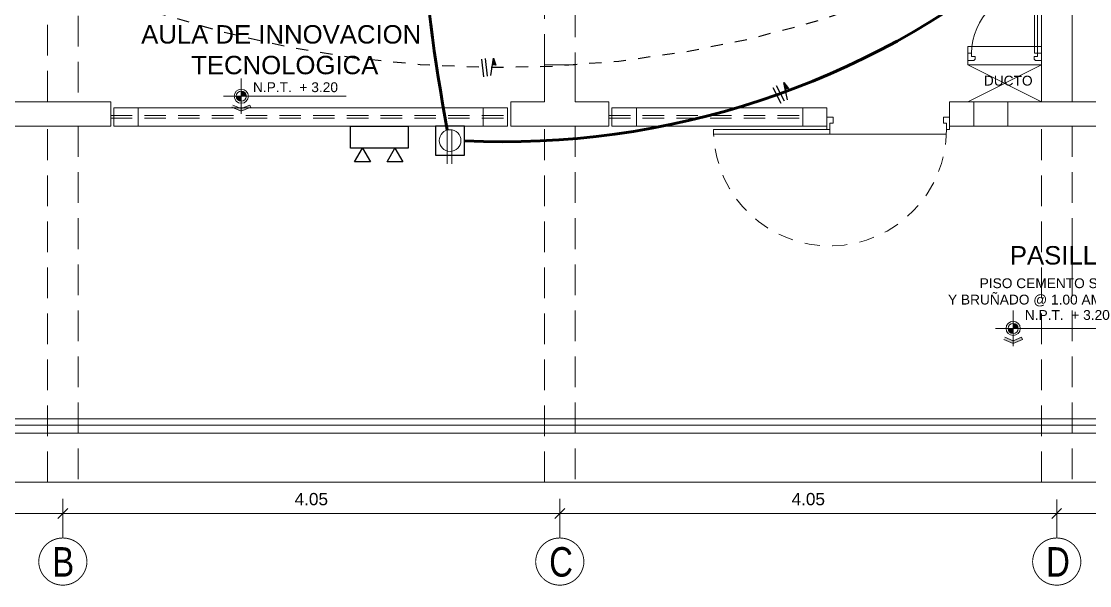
# Model space of a CAD drawing. Header units: millimetres. Extents: x 3354 to 3637, y 1117 to 1358.
# Drawn here: x 3382.52 to 3391.22, y 1125.08 to 1129.68 of the extents above; entities that cross this region are included whole.
import ezdxf

# ---------------------------------------------------------------- set-up
doc = ezdxf.new("R2010")
doc.units = ezdxf.units.MM
for name, pattern in [('DASHED', [0.75, 0.5, -0.25]), ('DASHED2', [0.375, 0.25, -0.125]), ('TRAZOS2', [0.225, 0.15, -0.075])]:
    doc.linetypes.add(name, pattern=pattern)
for name, color, linetype, lineweight in [('cables', 152, 'Continuous', 60), ('CASCO', 252, 'Continuous', 9), ('INST. TOMAC.', 3, 'DASHED', 30)]:
    doc.layers.add(name, color=color, linetype=linetype, lineweight=lineweight)
doc.layers.add('N° cond', color=141, linetype='Continuous')
doc.styles.add('1', font='arial.ttf')
doc.styles.get("Standard").update_dxf_attribs({"font": 'arial.ttf'})
doc.styles.add('style1', font='arial.ttf')
doc.styles.add('style2', font='arial.ttf')
doc.dimstyles.new('Esc  1  50', dxfattribs={"dimtxt": 0.1, "dimasz": 0.08, "dimexe": 0.2, "dimexo": 0.15, "dimgap": 0.065, "dimtad": 1, "dimzin": 4, "dimdsep": 46, "dimtxsty": 'Standard', "dimblk": 'OBLIQUE', "dimcen": 0.12, "dimdle": 0.15, "dimadec": 0, "dimazin": 0, "dimtfac": 1, "dimtix": 1, "dimtmove": 0, "dimatfit": 3, "dimldrblk": 'OBLIQUE', "dimfxl": 1, "dimarcsym": 0})

# ---------------------------------------------------------------- blocks, each defined once
blk = doc.blocks.new('_Oblique')
at = {"color": 0, "linetype": 'ByBlock', "lineweight": -2}
blk.add_line((-0.5, -0.5), (0.5, 0.5), dxfattribs=at)
blk = doc.blocks.new('*D351')
at = {"layer": 'CASCO', "color": 0, "lineweight": -2, "transparency": 16777216}
for p, q in [((3356.3363, 1247.0681), (3356.3363, 1246.7489)), ((3360.3863, 1247.0681), (3360.3863, 1246.7489)), ((3356.1863, 1246.9489), (3360.5363, 1246.9489))]:
    blk.add_line(p, q, dxfattribs=at)
at = {"layer": 'Defpoints', "color": 0, "transparency": 16777216}
for p in [(3356.3363, 1247.2181), (3360.3863, 1247.2181), (3360.3863, 1246.9489)]:
    blk.add_point(p, dxfattribs=at)
at = {"layer": 'CASCO', "color": 0, "lineweight": -2, "transparency": 16777216, "xscale": 0.08, "yscale": 0.08, "zscale": 0.08, "rotation": 180}
blk.add_blockref('_Oblique', (3356.3363, 1246.9489), dxfattribs=at)
at = {"layer": 'CASCO', "color": 0, "lineweight": -2, "transparency": 16777216, "xscale": 0.08, "yscale": 0.08, "zscale": 0.08}
blk.add_blockref('_Oblique', (3360.3863, 1246.9489), dxfattribs=at)
at = {"layer": 'CASCO', "color": 0, "transparency": 16777216, "insert": (3358.3613, 1247.065), "char_height": 0.1, "attachment_point": 5}
blk.add_mtext('4.05', dxfattribs=at)
blk = doc.blocks.new('*D352')
at = {"layer": 'CASCO', "color": 0, "lineweight": -2, "transparency": 16777216}
for p, q in [((3360.3863, 1247.0681), (3360.3863, 1246.7489)), ((3364.4363, 1247.0681), (3364.4363, 1246.7489)), ((3360.2363, 1246.9489), (3364.5863, 1246.9489))]:
    blk.add_line(p, q, dxfattribs=at)
at = {"layer": 'Defpoints', "color": 0, "transparency": 16777216}
for p in [(3360.3863, 1247.2181), (3364.4363, 1247.2181), (3364.4363, 1246.9489)]:
    blk.add_point(p, dxfattribs=at)
at = {"layer": 'CASCO', "color": 0, "lineweight": -2, "transparency": 16777216, "xscale": 0.08, "yscale": 0.08, "zscale": 0.08, "rotation": 180}
blk.add_blockref('_Oblique', (3360.3863, 1246.9489), dxfattribs=at)
at = {"layer": 'CASCO', "color": 0, "lineweight": -2, "transparency": 16777216, "xscale": 0.08, "yscale": 0.08, "zscale": 0.08}
blk.add_blockref('_Oblique', (3364.4363, 1246.9489), dxfattribs=at)
at = {"layer": 'CASCO', "color": 0, "transparency": 16777216, "insert": (3362.4113, 1247.065), "char_height": 0.1, "attachment_point": 5}
blk.add_mtext('4.05', dxfattribs=at)
blk = doc.blocks.new('*D353')
at = {"layer": 'CASCO', "color": 0, "lineweight": -2, "transparency": 16777216}
for p, q in [((3364.4363, 1247.0681), (3364.4363, 1246.7489)), ((3368.4863, 1247.0636), (3368.4863, 1246.7489)), ((3364.2863, 1246.9489), (3368.6363, 1246.9489))]:
    blk.add_line(p, q, dxfattribs=at)
at = {"layer": 'Defpoints', "color": 0, "transparency": 16777216}
for p in [(3364.4363, 1247.2181), (3368.4863, 1247.2136), (3368.4863, 1246.9489)]:
    blk.add_point(p, dxfattribs=at)
at = {"layer": 'CASCO', "color": 0, "lineweight": -2, "transparency": 16777216, "xscale": 0.08, "yscale": 0.08, "zscale": 0.08, "rotation": 180}
blk.add_blockref('_Oblique', (3364.4363, 1246.9489), dxfattribs=at)
at = {"layer": 'CASCO', "color": 0, "lineweight": -2, "transparency": 16777216, "xscale": 0.08, "yscale": 0.08, "zscale": 0.08}
blk.add_blockref('_Oblique', (3368.4863, 1246.9489), dxfattribs=at)
at = {"layer": 'CASCO', "color": 0, "transparency": 16777216, "insert": (3366.4613, 1247.065), "char_height": 0.1, "attachment_point": 5}
blk.add_mtext('4.05', dxfattribs=at)
blk = doc.blocks.new('*D354')
at = {"layer": 'CASCO', "color": 0, "lineweight": -2, "transparency": 16777216}
for p, q in [((3368.4863, 1247.0636), (3368.4863, 1246.7489)), ((3372.5363, 1247.0681), (3372.5363, 1246.7489)), ((3368.3363, 1246.9489), (3372.6863, 1246.9489))]:
    blk.add_line(p, q, dxfattribs=at)
at = {"layer": 'Defpoints', "color": 0, "transparency": 16777216}
for p in [(3368.4863, 1247.2136), (3372.5363, 1247.2181), (3372.5363, 1246.9489)]:
    blk.add_point(p, dxfattribs=at)
at = {"layer": 'CASCO', "color": 0, "lineweight": -2, "transparency": 16777216, "xscale": 0.08, "yscale": 0.08, "zscale": 0.08, "rotation": 180}
blk.add_blockref('_Oblique', (3368.4863, 1246.9489), dxfattribs=at)
at = {"layer": 'CASCO', "color": 0, "lineweight": -2, "transparency": 16777216, "xscale": 0.08, "yscale": 0.08, "zscale": 0.08}
blk.add_blockref('_Oblique', (3372.5363, 1246.9489), dxfattribs=at)
at = {"layer": 'CASCO', "color": 0, "transparency": 16777216, "insert": (3370.5113, 1247.065), "char_height": 0.1, "attachment_point": 5}
blk.add_mtext('4.05', dxfattribs=at)
blk = doc.blocks.new('dtyrdyt')
at = {"layer": 'CASCO'}
h = blk.add_hatch(color=256, dxfattribs=at)
h.paths.add_polyline_path([(850.1257, 424.9391), (850.167, 424.9391, 0.414214), (850.1257, 424.9804)])
h.paths.add_polyline_path([(850.1257, 424.8978), (850.1257, 424.9391), (850.0844, 424.9391, 0.414214)])
blk.add_hatch(color=256, dxfattribs=at).paths.add_polyline_path([(850.1257, 424.839), (850.057, 424.8675), (850.0494, 424.8491), (850.1257, 424.8176), (850.202, 424.8491), (850.1944, 424.8675)])
for p, q in [((850.1257, 424.9391), (850.1257, 425.0839)), ((849.9811, 424.9391), (850.9807, 424.9391)), ((850.1257, 424.839), (850.057, 424.8675)), ((850.1257, 424.9391), (850.1257, 424.7945)), ((850.1257, 424.839), (850.1944, 424.8675)), ((850.202, 424.8491), (850.1944, 424.8675)), ((850.1257, 424.8176), (850.0494, 424.8491)), ((850.1257, 424.8176), (850.202, 424.8491))]:
    blk.add_line(p, q, dxfattribs=at)
for radius in [0.0578, 0.0413]:
    blk.add_circle((850.1257, 424.9391), radius, dxfattribs=at)
blk = doc.blocks.new('cgytutytry')
at = {"layer": 'CASCO'}
for p, q in [((-4.482, 891.175), (-4.487, 891.175)), ((-4.487, 891.175), (-4.487, 891.1)), ((-4.487, 891.1), (-4.487, 891.175)), ((-4.487, 891.175), (-4.482, 891.175)), ((-4.467, 891.08), (-4.487, 891.1)), ((-4.467, 891.08), (-4.487, 891.1)), ((-4.482, 891.18), (-4.482, 891.175)), ((-4.391, 891.18), (-4.482, 891.18)), ((-4.482, 891.175), (-4.482, 891.18)), ((-4.432, 891.08), (-4.467, 891.08)), ((-4.432, 891.08), (-4.467, 891.08)), ((-4.386, 891.126), (-4.432, 891.126)), ((-4.432, 891.126), (-4.432, 891.08)), ((-4.391, 891.18), (-4.391, 891.175)), ((-4.391, 891.18), (-4.391, 891.175)), ((-4.386, 891.175), (-4.391, 891.175)), ((-4.391, 891.175), (-4.386, 891.175)), ((-4.386, 891.175), (-4.386, 891.126)), ((-4.386, 891.175), (-4.386, 891.126)), ((-4.386, 891.085), (-4.386, 891.126)), ((-4.386, 891.126), (-3.497, 891.126)), ((-3.497, 891.085), (-4.386, 891.085)), ((-3.598, 891.132), (-3.598, 891.14)), ((-3.598, 891.14), (-3.594, 891.14)), ((-3.55, 891.132), (-3.598, 891.132)), ((-3.598, 891.075), (-3.598, 891.08)), ((-3.598, 891.08), (-3.55, 891.08)), ((-3.594, 891.075), (-3.598, 891.075)), ((-3.594, 891.155), (-3.589, 891.175)), ((-3.594, 891.14), (-3.594, 891.155)), ((-3.594, 891.057), (-3.594, 891.075)), ((-3.589, 891.175), (-3.559, 891.175)), ((-3.559, 891.175), (-3.554, 891.155)), ((-3.554, 891.155), (-3.554, 891.137)), ((-3.554, 891.137), (-3.55, 891.137)), ((-3.55, 891.075), (-3.554, 891.075)), ((-3.554, 891.075), (-3.554, 891.057)), ((-3.55, 891.137), (-3.55, 891.132)), ((-3.55, 891.08), (-3.55, 891.075)), ((-3.497, 891.126), (-3.497, 891.085)), ((-3.589, 891.037), (-3.594, 891.057)), ((-3.559, 891.037), (-3.589, 891.037)), ((-3.554, 891.057), (-3.559, 891.037)), ((-4.467, 890.281), (-4.487, 890.261)), ((-4.487, 890.261), (-4.467, 890.281)), ((-4.487, 890.261), (-4.487, 890.185)), ((-4.487, 890.185), (-4.487, 890.261)), ((-4.467, 890.281), (-4.433, 890.281)), ((-4.467, 890.281), (-4.433, 890.281)), ((-4.433, 890.281), (-4.433, 890.231)), ((-4.433, 890.231), (-4.386, 890.231)), ((-4.386, 890.231), (-4.386, 890.185)), ((-4.386, 890.231), (-4.386, 890.185)), ((-4.487, 890.185), (-4.482, 890.185)), ((-4.482, 890.185), (-4.487, 890.185)), ((-4.482, 890.185), (-4.482, 890.18)), ((-4.482, 890.18), (-4.482, 890.185)), ((-4.482, 890.18), (-4.391, 890.18)), ((-4.391, 890.185), (-4.386, 890.185)), ((-4.391, 890.185), (-4.391, 890.18)), ((-4.386, 890.185), (-4.391, 890.185)), ((-4.391, 890.185), (-4.391, 890.18))]:
    blk.add_line(p, q, dxfattribs=at)
for points in [[(-4.432, 891.08), (-4.432, 891.126), (-4.386, 891.126)], [(-4.386, 890.231), (-4.433, 890.231), (-4.433, 890.281)]]:
    blk.add_lwpolyline(points, dxfattribs=at)
for points in [[(-3.497, 891.126), (-3.497, 891.085), (-4.386, 891.085), (-4.386, 891.126)], [(-3.55, 891.132), (-3.55, 891.137), (-3.598, 891.137), (-3.598, 891.132)], [(-3.55, 891.08), (-3.55, 891.075), (-3.598, 891.075), (-3.598, 891.08)], [(-3.554, 891.14), (-3.554, 891.155), (-3.559, 891.175), (-3.589, 891.175), (-3.594, 891.155), (-3.594, 891.14)], [(-3.554, 891.071), (-3.554, 891.057), (-3.559, 891.037), (-3.589, 891.037), (-3.594, 891.057), (-3.594, 891.071)]]:
    blk.add_lwpolyline(points, close=True, dxfattribs=at)
blk.add_arc((-4.408, 891.143), 0.913, 271.3362, 356.359, dxfattribs=at)
blk = doc.blocks.new('THT')
for p, q in [((-1.074, 0.413), (-1.014, 0.413)), ((-1.074, 0.293), (-1.074, 0.413)), ((-1.044, 0.353), (-1.044, 0.293)), ((-1.014, 0.353), (-1.044, 0.353)), ((-1.014, 0.413), (-1.014, 0.353)), ((0.126, 0.413), (0.066, 0.413)), ((0.066, 0.413), (0.066, 0.353)), ((0.066, 0.353), (0.096, 0.353)), ((0.096, 0.353), (0.096, 0.293)), ((0.126, 0.293), (0.126, 0.413)), ((-1.044, 0.293), (-1.074, 0.293)), ((0.096, 0.245), (-1.044, 0.245)), ((0.096, 0.293), (0.126, 0.293)), ((0.096, 0.293), (0.096, 0.245)), ((1.236, 0.293), (0.096, 0.293)), ((0.096, 0.245), (1.236, 0.245)), ((1.236, 0.245), (1.236, 0.293))]:
    blk.add_line(p, q)
at = {"linetype": 'TRAZOS2'}
blk.add_arc((0.096, 0.293), 1.14, 180, 357.5868, dxfattribs=at)
blk = doc.blocks.new('T')
at = {"color": 4, "linetype": 'Continuous', "lineweight": 20, "ltscale": 0.1}
for p, q in [((-49.2221, 238.5732), (-49.433, 238.5732)), ((-49.2221, 238.5443), (-49.433, 238.5443))]:
    blk.add_line(p, q, dxfattribs=at)
blk.add_circle((-49.2892, 238.5559), 0.0671, dxfattribs=at)
blk = doc.blocks.new('2 PISO')
at = {"layer": 'CASCO', "lineweight": 5}
for p, q in [((3367.7613, 1250.3029), (3368.3613, 1250.6029)), ((3368.3613, 1250.3029), (3367.7613, 1250.6029))]:
    blk.add_line(p, q, dxfattribs=at)
at = {"layer": 'CASCO', "linetype": 'DASHED2', "lineweight": 5}
for points in [[(3360.2613, 1257.0029), (3360.5113, 1257.0029), (3360.5113, 1250.3029), (3360.2613, 1250.3029)], [(3364.3113, 1256.7029), (3364.5613, 1256.7029), (3364.5613, 1250.6029), (3364.3113, 1250.6029)]]:
    blk.add_lwpolyline(points, close=True, dxfattribs=at)
at = {"layer": 'CASCO', "ltscale": 2}
for points in [[(3368.6113, 1253.5279), (3368.6113, 1250.3029), (3368.3613, 1250.3029), (3368.3613, 1251.5529), (3368.3613, 1251.5529), (3368.3613, 1251.7029), (3368.3613, 1251.7029), (3368.3613, 1253.5279)], [(3367.8098, 1250.3029), (3368.0863, 1250.3029), (3368.0863, 1250.1029), (3367.8098, 1250.1029)], [(3361.0013, 1250.2529), (3363.8113, 1250.2529), (3363.8113, 1250.1029), (3361.0013, 1250.1029)], [(3365.0613, 1250.2529), (3366.4166, 1250.2529), (3366.4166, 1250.1029), (3365.0613, 1250.1029)]]:
    blk.add_lwpolyline(points, close=True, dxfattribs=at)
at = {"layer": 'CASCO', "lineweight": 5}
blk.add_lwpolyline([(3367.7613, 1250.7529), (3368.3613, 1250.7529), (3368.3613, 1250.6029), (3367.7613, 1250.6029)], close=True, dxfattribs=at)
at = {"layer": 'CASCO'}
for points in [[(3364.0363, 1250.3029), (3364.3113, 1250.3029), (3364.3113, 1250.6029), (3364.5613, 1250.6029), (3364.5613, 1250.3029), (3364.8363, 1250.3029), (3364.8363, 1250.1029), (3364.5613, 1250.1029), (3364.3113, 1250.1029), (3364.0363, 1250.1029)], [(3367.8098, 1250.1029), (3367.6132, 1250.1029), (3367.6132, 1250.3029), (3367.8098, 1250.3029)], [(3361.0013, 1250.1029), (3360.8013, 1250.1029), (3360.8013, 1250.2529), (3361.0013, 1250.2529)], [(3363.8113, 1250.1029), (3364.0113, 1250.1029), (3364.0113, 1250.2529), (3363.8113, 1250.2529)], [(3365.0613, 1250.1029), (3364.8613, 1250.1029), (3364.8613, 1250.2529), (3365.0613, 1250.2529)], [(3366.6132, 1250.1029), (3366.4166, 1250.1029), (3366.4166, 1250.2529), (3366.6132, 1250.2529)]]:
    blk.add_lwpolyline(points, close=True, dxfattribs=at)
for points in [[(3359.9763, 1250.1029), (3359.9763, 1250.3029), (3360.7763, 1250.3029), (3360.7763, 1250.1029), (3359.9763, 1250.1029)], [(3368.0863, 1250.1029), (3368.0863, 1250.3029), (3368.8863, 1250.3029), (3368.8863, 1250.1029), (3368.0863, 1250.1029)]]:
    blk.add_lwpolyline(points, dxfattribs=at)
at = {"layer": 'CASCO', "linetype": 'DASHED2', "ltscale": 0.7}
for points in [[(3360.7763, 1250.1915), (3364.0363, 1250.1915)], [(3364.8363, 1250.1915), (3366.4166, 1250.1915)], [(3360.7763, 1250.1682), (3364.0363, 1250.1682)], [(3364.8363, 1250.1682), (3366.4166, 1250.1682)]]:
    blk.add_lwpolyline(points, dxfattribs=at)
at = {"layer": 'CASCO', "linetype": 'DASHED2', "lineweight": 5}
for points in [[(3360.2613, 1247.2029), (3360.2613, 1250.1029), (3360.5113, 1250.1029), (3360.5113, 1247.2029)], [(3364.3113, 1247.2029), (3364.3113, 1250.1029), (3364.5613, 1250.1029), (3364.5613, 1247.2029)], [(3368.3613, 1247.2029), (3368.3613, 1250.1029), (3368.6113, 1250.1029), (3368.6113, 1247.2029)]]:
    blk.add_lwpolyline(points, dxfattribs=at)
at = {"layer": 'CASCO', "lineweight": 0}
blk.add_lwpolyline([(3380.5863, 1247.719), (3380.5863, 1247.669), (3356.372, 1247.669), (3356.372, 1247.719)], close=True, dxfattribs=at)
blk.add_lwpolyline([(3380.7613, 1247.6029), (3380.7613, 1247.6029), (3356.2113, 1247.6029), (3356.2113, 1247.6029)], dxfattribs=at)
at = {"layer": 'CASCO', "lineweight": 0, "ltscale": 0.5}
blk.add_lwpolyline([(3356.2113, 1247.2029), (3356.2113, 1247.2029), (3380.7613, 1247.2029), (3380.7613, 1247.2029)], dxfattribs=at)
at = {"layer": 'CASCO', "ltscale": 2, "const_width": 0.0076}
for points in [[(3360.5831, 1246.5521, -0.951688), (3360.1894, 1246.5521, -1)], [(3364.6331, 1246.5521, -0.951688), (3364.2394, 1246.5521, -1)], [(3368.6831, 1246.5521, -0.951688), (3368.2894, 1246.5521, -1)]]:
    blk.add_lwpolyline(points, format="xyb", close=True, dxfattribs=at)
at = {"layer": 'CASCO', "lineweight": 13, "xscale": -0.5999999999998181, "yscale": 0.5999999999998181, "zscale": 0.5999999999998181, "rotation": 270}
blk.add_blockref('cgytutytry', (2833.6532, 1253.3299), dxfattribs=at)
at = {"layer": 'CASCO'}
for p in [(2511.7151, 825.4084), (2518.0054, 823.5169)]:
    blk.add_blockref('dtyrdyt', p, dxfattribs=at)
at = {"layer": 'CASCO', "xscale": -0.833352957778536, "yscale": 0.8333529582442725, "zscale": 0.8333529577915336}
blk.add_blockref('THT', (3366.7183, 1249.8334), dxfattribs=at)
at = {"layer": 'CASCO', "style": '1'}
for p in [(3361.9361, 1250.3809), (3368.2263, 1248.5254)]:
    blk.add_text('N.P.T.  + 3.20', height=0.08, dxfattribs=at).set_placement(p)
at = {"layer": 'CASCO', "style": 'style1', "width": 0.8}
for s, p in [('B', (3360.2996, 1246.4343)), ('C', (3364.3496, 1246.4343)), ('D', (3368.3996, 1246.4343))]:
    blk.add_text(s, height=0.24, dxfattribs=at).set_placement(p)
at = {"layer": 'CASCO', "insert": (3362.1657, 1250.7253), "char_height": 0.15, "attachment_point": 5, "style": 'style2'}
blk.add_mtext('\\A1;AULA DE INNOVACION\\P TECNOLOGICA', dxfattribs=at)
at = {"layer": 'CASCO'}
for s, insert, char_height, width, attachment_point, style in [('\\A1;DUCTO', (3368.091, 1250.433), 0.07998, 2.09636, 8, '1'), ('\\A1;PASILLO', (3368.5407, 1249.0505), 0.15, 4.616591, 5, 'style2')]:
    blk.add_mtext(s, dxfattribs=dict(at, insert=insert, char_height=char_height, width=width, attachment_point=attachment_point, style=style))
at = {"layer": 'CASCO', "lineweight": 5, "insert": (3368.6467, 1248.6347), "char_height": 0.079978, "width": 2.09636, "attachment_point": 8, "style": '1'}
blk.add_mtext('PISO CEMENTO SEMIPULIDO \\PY BRUÑADO @ 1.00 AMBOS SENTIDOS', dxfattribs=at)
at = {"layer": 'CASCO'}
for base, p1, p2, picture, middle in [((3360.3863, 1246.9489), (3356.3363, 1247.2181), (3360.3863, 1247.2181), '*D351', (3358.3613, 1247.065)), ((3364.4363, 1246.9489), (3360.3863, 1247.2181), (3364.4363, 1247.2181), '*D352', (3362.4113, 1247.065)), ((3368.4863, 1246.9489), (3364.4363, 1247.2181), (3368.4863, 1247.2136), '*D353', (3366.4613, 1247.065)), ((3372.5363, 1246.9489), (3368.4863, 1247.2136), (3372.5363, 1247.2181), '*D354', (3370.5113, 1247.065))]:
    dim = blk.add_linear_dim(base=base, p1=p1, p2=p2, dimstyle='Esc  1  50', dxfattribs=at)
    dim.commit()
    dim.dimension.update_dxf_attribs({"geometry": picture, "text_midpoint": middle})

msp = doc.modelspace()

# ---------------------------------------------------------------- hatches: boundary and pattern name
at = {"layer": 'N° cond'}
for points in [[(3386.3652, 1129.3805), (3386.3572, 1129.3263), (3386.3841, 1129.3224)], [(3388.7321, 1129.1822), (3388.7438, 1129.1287), (3388.7704, 1129.1345)]]:
    msp.add_hatch(color=3, dxfattribs=at).paths.add_polyline_path(points)

# ---------------------------------------------------------------- linework, layer by layer
at = {"color": 2, "lineweight": 25}
for points in [[(3385.6701, 1128.6471), (3385.2011, 1128.6471), (3385.2011, 1128.8262), (3385.6701, 1128.8262)], [(3385.298, 1128.6471), (3385.3624, 1128.5355), (3385.2335, 1128.5355)], [(3385.5629, 1128.6471), (3385.6274, 1128.5355), (3385.4985, 1128.5355)]]:
    msp.add_lwpolyline(points, close=True, dxfattribs=at)
msp.add_lwpolyline([(3385.8923, 1128.8262), (3385.8923, 1128.5893), (3386.1302, 1128.5893), (3386.1302, 1128.8262)], close=True)
at = {"layer": 'cables'}
for centre, radius, start, end in [((3401.1283, 1131.6168, -18919.5134), 15.3995, 164.781, 190.54758), ((3386.4506, 1135.3721), 6.672, 267.24733, 309.25764)]:
    msp.add_arc(centre, radius, start, end, dxfattribs=at)
at = {"layer": 'INST. TOMAC.', "color": 7, "ltscale": 0.15}
msp.add_arc((3386.4213, 1138.294), 8.9886, 241.47996, 297.08678, dxfattribs=at)
at = {"layer": 'N° cond', "color": 0, "ltscale": 0.5}
for p, q in [((3386.286, 1129.2291), (3386.2698, 1129.3713)), ((3386.317, 1129.235), (3386.3007, 1129.3772)), ((3386.3443, 1129.2381), (3386.3652, 1129.3805)), ((3388.7629, 1129.0416), (3388.7321, 1129.1822)), ((3388.7116, 1129.0126), (3388.6461, 1129.1399)), ((3388.7385, 1129.0291), (3388.673, 1129.1564))]:
    msp.add_line(p, q, dxfattribs=at)
at = {"layer": 'N° cond', "color": 3}
for points in [[(3386.3652, 1129.3805), (3386.3568, 1129.3237), (3386.357, 1129.325), (3386.3652, 1129.3805), (3386.3841, 1129.3224), (3386.3572, 1129.3263)], [(3388.7321, 1129.1822), (3388.7444, 1129.1261), (3388.7441, 1129.1274), (3388.7321, 1129.1822), (3388.7704, 1129.1345), (3388.7438, 1129.1287)]]:
    msp.add_lwpolyline(points, dxfattribs=at)

# ---------------------------------------------------------------- block references
at = {"color": 4, "lineweight": 25, "xscale": 1.320000000000436, "yscale": 1.320000000000436, "zscale": 1.320000000000436, "rotation": 90}
msp.add_blockref('T', (3700.9055, 1193.7711, -18919.5134), dxfattribs=at)
at = {"layer": 'CASCO'}
msp.add_blockref('2 PISO', (22.47, -121.2768), dxfattribs=at)

doc.saveas('drawing.dxf')
